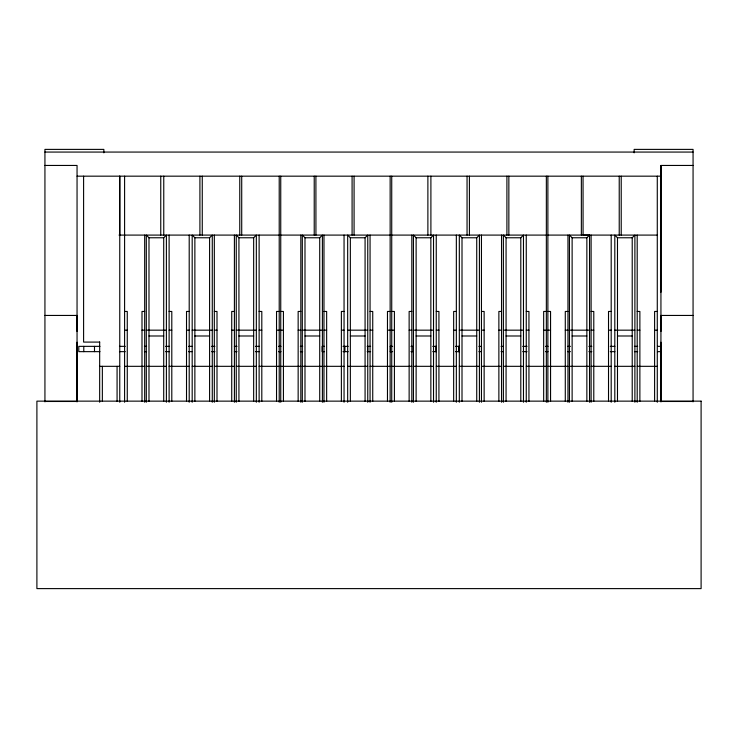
<?xml version="1.0" encoding="UTF-8"?>
<svg xmlns="http://www.w3.org/2000/svg" width="738" height="738" viewBox="0 0 738 738"><rect width="100%" height="100%" fill="white"/><g stroke="black" fill="none" stroke-linecap="round" stroke-linejoin="round"><path stroke-width="1.11" d="M77.056 331.5L77.075 315.44L44.935 315.44M119.759 235.09L119.759 176.17L119.759 402.238M660.953 342.22L660.934 401.906L660.944 165.45L693.065 165.45M660.925 292.248L660.944 165.45M163.716 401.278L163.716 237.765L166.391 235.09L166.391 402.238M209.592 401.278L209.592 237.765L212.276 235.09L212.276 402.238M253.66 401.278L253.66 237.765L256.335 235.09L256.335 402.238M319.72 401.278L319.72 237.765L322.395 235.09L322.395 402.238M365.079 401.278L365.079 237.765L367.755 235.09L367.755 402.238M430.854 401.278L430.854 237.765L433.529 235.09L433.529 402.238M476.73 401.278L476.73 237.765L479.414 235.09L479.414 402.238M520.797 401.278L520.797 237.765L523.473 235.09L523.473 402.238M586.858 401.278L586.858 237.765L589.533 235.09L547.882 235.09M632.217 401.278L632.217 237.765L634.892 235.09L634.892 402.238M44.935 152.065L693.065 152.065M44.935 165.45L77.056 165.45L77.047 401.878L77.047 342.22M77.056 176.17L660.944 176.17M119.021 235.09L279.213 235.09M280.744 235.09L546.351 235.09M583.048 176.17L583.075 235.09L657.281 235.09M146.308 402.238L146.308 235.09L148.984 237.765L163.716 237.765M192.184 402.238L192.184 235.09L194.869 237.765L209.592 237.765M236.252 402.238L236.252 235.09L238.928 237.765L253.66 237.765M302.312 402.238L302.312 235.09L304.988 237.765L319.72 237.765M347.672 402.238L347.672 235.09L350.347 237.765L365.079 237.765M413.437 402.238L413.437 235.09L416.121 237.765L430.854 237.765M459.322 402.238L459.322 235.09L462.006 237.765L476.73 237.765M503.39 402.238L503.39 235.09L506.065 237.765L520.797 237.765M569.45 402.238L569.45 235.09L572.125 237.765L586.858 237.765M614.809 402.238L614.809 235.09L617.485 237.765L632.217 237.765M124.593 311.454L127.268 311.454L127.268 401.278M144.685 311.454L142 311.454L142 401.278M169.113 311.454L171.797 311.454L171.797 401.278M189.205 311.454L186.52 311.454L186.52 401.278M214.324 311.454L217 311.454L217 401.278M234.407 311.454L231.732 311.454L231.732 401.278M259.121 311.454L261.805 311.454L261.805 401.278M279.213 311.454L276.538 311.454L276.538 401.278M280.744 311.454L283.42 311.454L283.42 401.278M300.827 311.454L298.152 311.454L298.152 401.278M323.973 311.454L326.648 311.454L326.648 401.278M344.056 311.454L341.38 311.454L341.38 401.278M370.061 311.454L372.736 311.454L372.736 401.278M390.144 311.454L387.468 311.454L387.468 401.278M391.73 311.454L394.406 311.454L394.406 401.278M411.822 311.454L409.138 311.454L409.138 401.278M436.25 311.454L438.925 311.454L438.925 401.278M456.342 311.454L453.658 311.454L453.658 401.278M481.453 311.454L484.137 311.454L484.137 401.278M501.545 311.454L498.87 311.454L498.87 401.278M526.259 311.454L528.943 311.454L528.943 401.278M546.351 311.454L543.666 311.454L543.666 401.278M547.882 311.454L550.557 311.454L550.557 401.278M567.965 311.454L565.29 311.454L565.29 401.278M591.11 311.454L593.786 311.454L593.786 401.278M611.193 311.454L608.518 311.454L608.518 401.278M637.198 311.454L639.874 311.454L639.874 401.278M657.281 311.454L654.606 311.454L654.606 401.278M693.065 315.44L660.925 315.44L660.944 331.5M124.593 330.163L127.268 330.163M142 330.163L144.685 330.163M146.308 330.163L166.391 330.163M169.113 330.163L171.797 330.163M186.52 330.163L189.205 330.163M192.184 330.163L212.276 330.163M214.324 330.163L217 330.163M231.732 330.163L234.407 330.163M236.252 330.163L256.335 330.163M259.121 330.163L261.805 330.163M276.538 330.163L279.213 330.163M280.744 330.163L283.42 330.163M298.152 330.163L300.827 330.163M302.312 330.163L322.395 330.163M323.973 330.163L326.648 330.163M341.38 330.163L344.056 330.163M347.672 330.163L367.755 330.163M370.061 330.163L372.736 330.163M387.468 330.163L390.144 330.163M391.73 330.163L394.406 330.163M409.138 330.163L411.822 330.163M413.437 330.163L433.529 330.163M436.25 330.163L438.925 330.163M453.658 330.163L456.342 330.163M459.322 330.163L479.414 330.163M481.453 330.163L484.137 330.163M498.87 330.163L501.545 330.163M503.39 330.163L523.473 330.163M526.259 330.163L528.943 330.163M543.666 330.163L546.351 330.163M547.882 330.163L550.557 330.163M565.29 330.163L567.965 330.163M569.45 330.163L589.533 330.163M591.11 330.163L593.786 330.163M608.518 330.163L611.193 330.163M614.809 330.163L634.892 330.163M637.198 330.163L639.874 330.163M654.606 330.163L657.281 330.163M148.984 335.993L163.716 335.993M194.869 335.993L209.592 335.993M238.928 335.993L253.66 335.993M304.988 335.993L319.72 335.993M350.347 335.993L365.079 335.993M416.121 335.993L430.854 335.993M462.006 335.993L476.73 335.993M506.065 335.993L520.797 335.993M572.125 335.993L586.858 335.993M617.485 335.993L632.217 335.993M99.667 342.091L83.597 342.091L83.597 176.17M99.971 346.353L78.791 346.353L78.791 351.648L99.971 351.648M119.455 346.353L125.257 346.353M144.408 346.353L146.594 346.353M165.57 346.353L169.362 346.353M188.614 346.353L192.129 346.353M211.658 346.353L214.896 346.353M234.37 346.353L236.999 346.353M255.431 346.353L259.324 346.353M278.475 346.353L280.994 346.353M300.357 346.353L302.663 346.353M324.554 346.353L322.146 346.353L322.146 351.648L324.554 351.648M342.986 346.353L348.198 346.353M367.173 346.353L370.633 346.353M390.217 346.353L392.634 346.353M410.955 346.353L413.262 346.353M432.754 346.353L436.296 346.353M455.521 346.353L459.34 346.353M478.925 346.353L481.499 346.353L481.499 351.648L478.925 351.648M501.047 346.353L503.196 346.353M522.698 346.353L527.024 346.353M545.511 346.353L548.039 346.353M567.623 346.353L570.419 346.353M588.896 346.353L591.821 346.353M610.252 346.353L614.874 346.353M634.422 346.353L637.641 346.353M657.484 346.353L660.944 346.353M119.455 351.648L125.257 351.648M144.408 351.648L146.594 351.648M165.57 351.648L169.362 351.648M188.614 351.648L192.129 351.648M211.658 351.648L214.896 351.648M234.37 351.648L236.999 351.648M255.431 351.648L259.324 351.648M278.475 351.648L280.994 351.648M300.357 351.648L302.663 351.648M342.986 351.648L348.198 351.648M367.173 351.648L370.633 351.648M390.217 351.648L392.634 351.648M410.955 351.648L413.262 351.648M432.754 351.648L436.296 351.648M455.521 351.648L459.34 351.648M501.047 351.648L503.196 351.648M522.698 351.648L527.024 351.648M545.511 351.648L548.039 351.648M567.623 351.648L570.419 351.648M588.896 351.648L591.821 351.648M610.252 351.648L614.874 351.648M634.422 351.648L637.641 351.648M657.484 351.648L660.944 351.648M99.667 366.325L119.759 366.325M124.593 366.325L144.685 366.325M146.308 366.325L166.391 366.325M169.113 366.325L189.205 366.325M192.184 366.325L212.276 366.325M214.324 366.325L234.407 366.325M236.252 366.325L256.335 366.325M259.121 366.325L279.213 366.325M280.744 366.325L300.827 366.325M302.312 366.325L322.395 366.325M323.973 366.325L344.056 366.325M347.672 366.325L367.755 366.325M370.061 366.325L390.144 366.325M391.73 366.325L411.822 366.325M413.437 366.325L433.529 366.325M436.25 366.325L456.342 366.325M459.322 366.325L479.414 366.325M481.453 366.325L501.545 366.325M503.39 366.325L523.473 366.325M526.259 366.325L546.351 366.325M547.882 366.325L567.965 366.325M569.45 366.325L589.533 366.325M591.11 366.325L611.193 366.325M614.809 366.325L634.892 366.325M637.198 366.325L657.281 366.325M44.935 401.481L77.075 401.481M660.925 401.481L693.065 401.481M315.91 176.17L315.938 235.09M693.065 401.832L693.065 149.39L634.145 149.39L634.145 152.84M657.281 176.17L657.281 402.238M637.198 235.09L637.198 402.238M621.221 176.17L621.221 235.09M619.228 176.17L619.228 235.09M617.485 237.765L617.485 401.278M611.193 235.09L611.193 402.238M591.11 235.09L591.11 402.238M589.533 235.09L589.533 402.238M581.36 176.17L581.36 235.09M572.125 237.765L572.125 401.278M567.965 235.09L567.965 402.238M547.882 176.17L547.882 402.238M546.351 176.17L546.351 402.238M526.259 235.09L526.259 402.238M508.851 176.17L508.851 235.09M506.905 176.17L506.905 235.09M506.065 237.765L506.065 401.278M501.545 235.09L501.545 402.238M481.453 235.09L481.453 402.238M469.405 176.17L469.405 235.09M467.053 176.17L467.053 235.09M462.006 237.765L462.006 401.278M458.732 346.353L458.732 351.648M456.342 235.09L456.342 402.238M436.25 235.09L436.25 402.238M435.964 346.353L435.964 351.648M430.9 176.17L430.9 235.09M427.883 176.17L427.883 235.09M416.121 237.765L416.121 401.278M413.206 346.353L413.206 351.648M411.822 235.09L411.822 402.238M391.73 176.17L391.73 402.238M390.439 346.353L390.439 351.648M390.144 176.17L390.144 402.238M370.061 235.09L370.061 402.238M367.672 346.353L367.672 351.648M354.083 176.17L354.083 235.09M352.091 176.17L352.091 235.09M350.347 237.765L350.347 401.278M344.914 346.353L344.914 351.648M344.056 235.09L344.056 402.238M323.973 235.09L323.973 402.238M314.222 176.17L314.222 235.09M304.988 237.765L304.988 401.278M300.827 235.09L300.827 402.238M280.744 176.17L280.744 402.238M279.213 176.17L279.213 402.238M259.121 235.09L259.121 402.238M241.713 176.17L241.713 235.09M239.767 176.17L239.767 235.09M238.928 237.765L238.928 401.278M234.407 235.09L234.407 402.238M214.324 235.09L214.324 402.238M202.267 176.17L202.267 235.09M199.915 176.17L199.915 235.09M194.869 237.765L194.869 401.278M189.205 235.09L189.205 402.238M169.113 235.09L169.113 402.238M163.762 176.17L163.762 235.09M160.755 176.17L160.755 235.09M148.984 237.765L148.984 401.278M144.685 235.09L144.685 402.238M124.593 176.17L124.593 402.238M117.074 366.325L117.074 401.278M103.855 152.84L103.855 149.39L44.935 149.39L44.935 401.832M102.351 366.325L102.351 401.278M99.667 341.952L99.667 402.238M94.492 346.353L94.492 351.648M83.781 346.353L83.781 351.648M701.1 401.14L36.9 401.14L36.9 588.61L701.1 588.61L701.1 401.14"/></g></svg>
